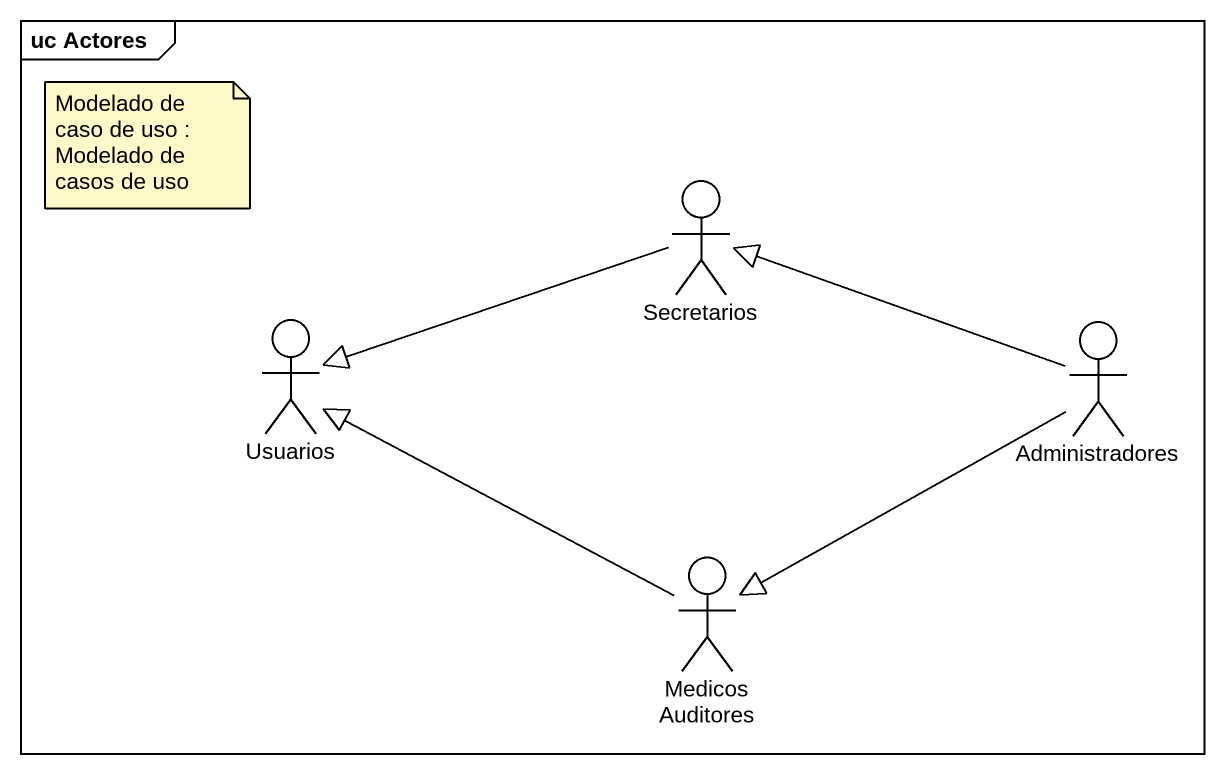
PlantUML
@startuml
mainframe uc Actores
actor Secretarios
actor Usuarios
actor Administradores
actor "Medicos Auditores" as Medicos_Auditores
Secretarios -left-|> Usuarios
Administradores -left-|> Secretarios
Administradores --|> Medicos_Auditores
Medicos_Auditores -left-|> Usuarios
note as N1
  Modelado de caso de uso : Modelado de casos de uso
end note
@enduml
